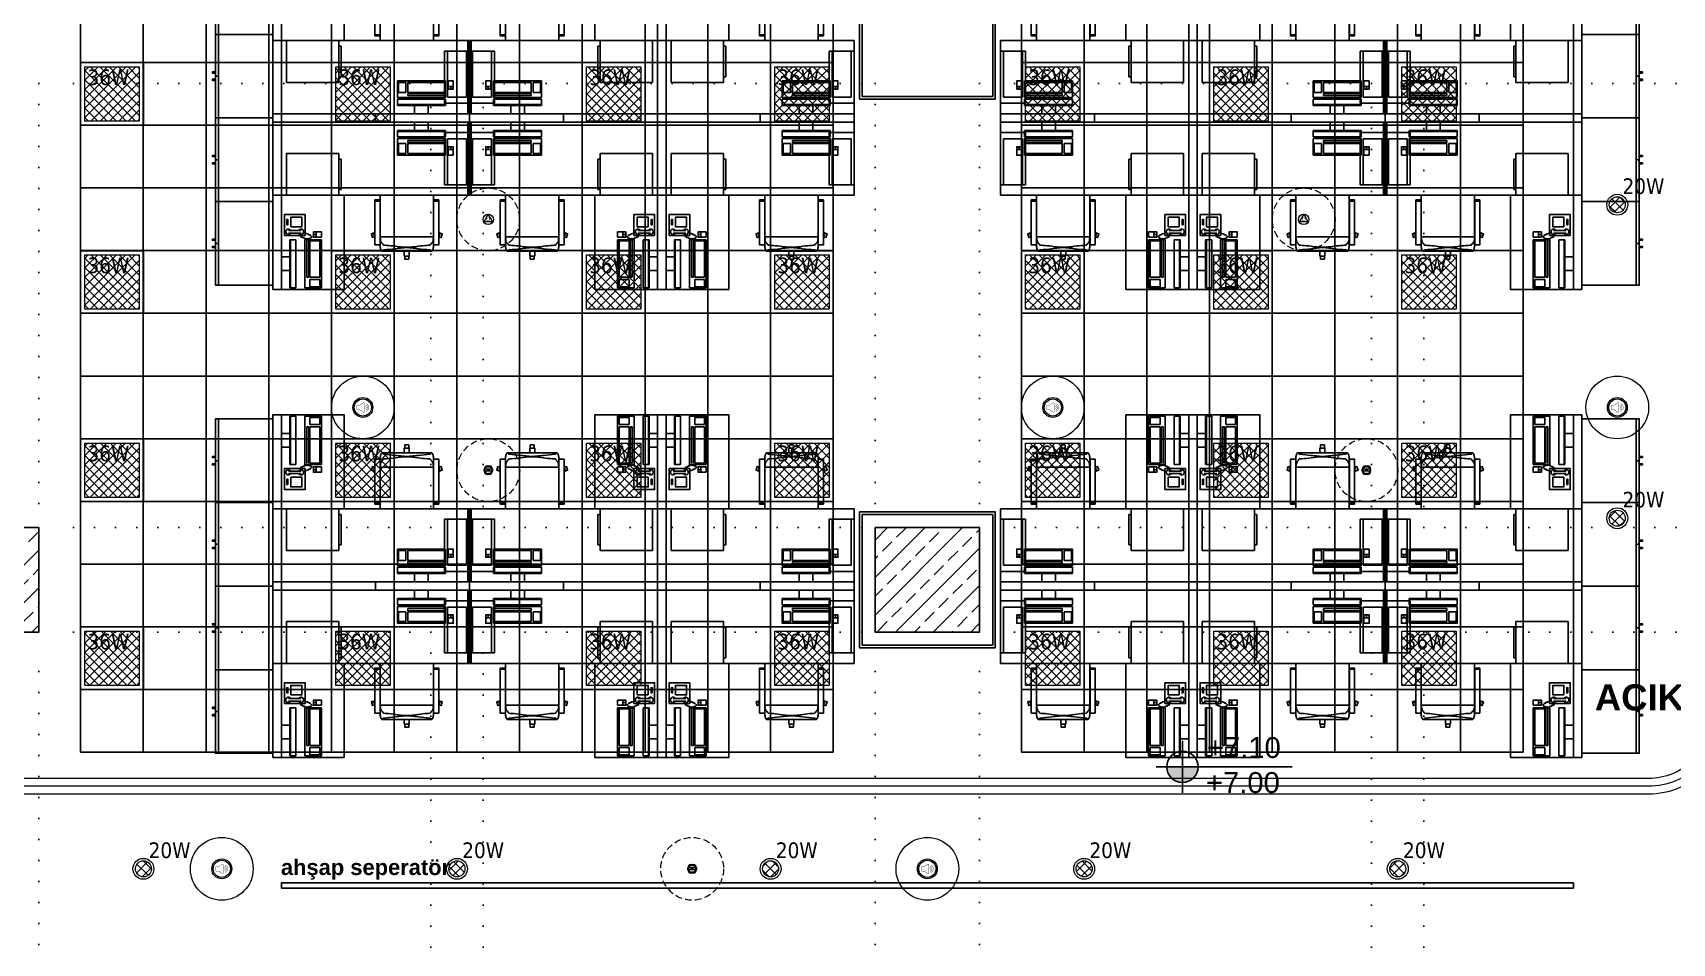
# Model space of a CAD drawing. Header units: centimetres. Extents: x 405564 to 502064, y 46284 to 60634.
# Drawn here: x 463044 to 464612, y 54735 to 55606 of the extents above; entities that cross this region are included whole.
import ezdxf
from ezdxf.enums import TextEntityAlignment as Align

# ---------------------------------------------------------------- set-up
doc = ezdxf.new("R2010")
doc.units = ezdxf.units.CM
for name, pattern in [('ACAD_ISO07W100', [3, 0, -3]), ('DOT', [0.25, 0, -0.25]), ('HIDDEN', [9.525, 6.35, -3.175])]:
    doc.linetypes.add(name, pattern=pattern)
doc.layers.get('0').update_dxf_attribs({"color": 8, "lineweight": 9})
for name, color, linetype in [('0-KRCN-ASMATAVAN-130426', 8, 'Continuous'), ('AS_DOS_TERAS_UST', 8, 'ACAD_ISO07W100'), ('AS_DUV_ALCIPAN_YANGINA-SUYA DAYANIMLI', 8, 'Continuous'), ('AS_SMB_KOT', 8, 'Continuous'), ('AS_TA_BETONARME', 5, 'Continuous'), ('AS_TA_TARAMA', 8, 'Continuous'), ('AS_TEFR_AKS', 8, 'Continuous'), ('AS_TEFR_MOB', 8, 'Continuous'), ('AS_YAZI', 8, 'Continuous')]:
    doc.layers.add(name, color=color, linetype=linetype)
doc.layers.add('0-KRCN-AYDINLATMA-130426', color=8, linetype='Continuous', lineweight=9)
doc.layers.add('0-KRCN-MİMARİ-220526', color=8, linetype='Continuous', lineweight=9)
doc.styles.add('2', font='arial.ttf', dxfattribs={"width": 0.9, "height": 200})
doc.styles.add('_yazı-50', font='arial.ttf')
doc.styles.add('Kalin02', font='arialbd.ttf')
doc.styles.add('TAHOMA', font='tahoma.ttf')
pattern_1 = [(225, (17560.68, -7819.299), (17.96051, -17.96051), []), (225, (17542.72, -7819.299), (17.96051, -17.96051), [12.7, -6.35])]

# ---------------------------------------------------------------- blocks, each defined once
blk = doc.blocks.new('ABB 6131-31-24-500')
at = {"layer": '0-KRCN-AYDINLATMA-130426'}
for p, q in [((-4, -1), (-4, 1)), ((3.2, 1), (-3.2, 1)), ((-3.2, -0.8), (-3.2, 0.8)), ((-1, 4), (1, 4)), ((-1, -0.9), (-1, 1)), ((-0.8, 3.2), (0.8, 3.2)), ((1, -0.9), (1, 1)), ((3.2, 0.8), (3.2, -0.8)), ((4, 1), (4, -1)), ((3.2, -0.9), (-3.2, -0.9)), ((1, -4), (-1, -4)), ((0.8, -3.2), (-0.8, -3.2))]:
    blk.add_line(p, q, dxfattribs=at)
at = {"layer": '0-KRCN-AYDINLATMA-130426', "linetype": 'HIDDEN'}
blk.add_circle((0, 0), 30, dxfattribs=at)
at = {"layer": '0-KRCN-AYDINLATMA-130426'}
for centre, radius in [((-0.5, 0), 0.089), ((0, 0), 0.16), ((0.5, 0), 0.089)]:
    blk.add_circle(centre, radius, dxfattribs=at)
for centre, radius, start, end in [((-1, 1), 3.01, 90, 180), ((-0.8, 0.8), 2.41, 90, 180), ((0.8, 0.8), 2.41, 0, 90), ((1, 1), 3.01, 0, 90), ((-1, -1), 3.01, 180, 270), ((-0.8, -0.8), 2.41, 180, 270), ((0.8, -0.8), 2.41, 270, 0), ((1, -1), 3.01, 270, 0)]:
    blk.add_arc(centre, radius, start, end, dxfattribs=at)
blk = doc.blocks.new('AST-OD-OD')
at = {"layer": '0-KRCN-AYDINLATMA-130426'}
for p, q in [((0.3, 5), (-4, -2.5)), ((4.6, -2.5), (0.3, 5)), ((4.6, -2.5), (-4, -2.5))]:
    blk.add_line(p, q, dxfattribs=at)
at = {"layer": '0-KRCN-AYDINLATMA-130426', "linetype": 'HIDDEN'}
blk.add_circle((0.3, 0), 30, dxfattribs=at)
at = {"layer": '0-KRCN-AYDINLATMA-130426'}
blk.add_circle((0.3, 0), 5, dxfattribs=at)
at = {"layer": '0-KRCN-AYDINLATMA-130426', "style": '2'}
blk.add_text('O', height=3.43, dxfattribs=at).set_placement((0.3, 0), align=Align.MIDDLE)
blk = doc.blocks.new('ASMA TAVA TİPİ HOPARLÖR')
at = {"layer": '0-KRCN-AYDINLATMA-130426', "const_width": 0.317}
blk.add_lwpolyline([(0.3, -4.4, 0.598176), (1.3, -3.9), (1.3, 3.9, 0.598176), (0.3, 4.4), (-2.7, 2.4, -0.147433), (-3, 2.3), (-5.1, 2.3, 0.414214), (-5.7, 1.7), (-5.7, -1.7, 0.414214), (-5.1, -2.3), (-3, -2.3, -0.147433), (-2.7, -2.4)], format="xyb", close=True, dxfattribs=at)
for points in [[(2.4, 1.3, -0.601398), (2.4, -1.3)], [(2.8, 2.5, -0.658812), (2.8, -2.5)], [(3.2, 3.7, -0.680488), (3.2, -3.7)]]:
    blk.add_lwpolyline(points, format="xyb", dxfattribs=at)
at = {"layer": '0-KRCN-AYDINLATMA-130426'}
blk.add_circle((0, 0), 30, dxfattribs=at)
at = {"layer": '0-KRCN-AYDINLATMA-130426', "ltscale": 0.1}
for radius in [9.5, 8.23]:
    blk.add_circle((0, 0), radius, dxfattribs=at)
blk = doc.blocks.new('20W SIVA ALTI LED DOWNLIGHT ARMATÜR')
at = {"layer": '0-KRCN-AYDINLATMA-130426'}
h = blk.add_hatch(dxfattribs=at)
h.set_pattern_fill('ANSI37', color=256, scale=2)
h.paths.add_polyline_path([(7.7, 0, 1), (-7.7, 0, 1)])
for radius in [10, 7.66]:
    blk.add_circle((0, 0), radius, dxfattribs=at)
at = {"layer": '0-KRCN-AYDINLATMA-130426', "insert": (5, 10), "char_height": 15, "attachment_point": 7, "style": 'TAHOMA'}
blk.add_mtext_dynamic_manual_height_columns('{\\fTahoma|b0|i0|c162|p34;20W}', width=15, gutter_width=12.5, heights=[0], dxfattribs=at)
blk = doc.blocks.new('36W 60x60 cm  SIVA ALTI LED ARMATÜR')
at = {"layer": '0-KRCN-AYDINLATMA-130426'}
h = blk.add_hatch(dxfattribs=at)
h.set_pattern_fill('ANSI37', color=256, scale=2)
h.paths.add_polyline_path([(-26, 26), (26, 26), (26, -26), (-26, -26)])
for points in [[(-30, 30), (30, 30), (30, -30), (-30, -30)], [(-26, 26), (26, 26), (26, -26), (-26, -26)]]:
    blk.add_lwpolyline(points, close=True, dxfattribs=at)
at = {"layer": '0-KRCN-AYDINLATMA-130426', "insert": (-23.5, 23.5), "char_height": 15, "attachment_point": 1, "style": 'TAHOMA'}
blk.add_mtext_dynamic_manual_height_columns('{\\fTahoma|b0|i0|c162|p34;36W}', width=52.946, gutter_width=1.25, heights=[0], dxfattribs=at)
blk = doc.blocks.new('G$C27E741DA')
at = {"layer": '0-KRCN-AYDINLATMA-130426'}
for points in [[(24905.7, 9803.5), (26525.7, 9803.5, -0.414214), (26600.7, 9728.5), (26600.7, 7818.5, -0.414214), (26525.7, 7743.5), (24905.7, 7743.5, -0.414214), (24830.7, 7818.5), (24830.7, 9728.5, -0.414214)], [(24905.7, 9796), (26525.7, 9796, -0.414214), (26593.2, 9728.5), (26593.2, 7818.5, -0.414214), (26525.7, 7751), (24905.7, 7751, -0.414214), (24838.2, 7818.5), (24838.2, 9728.5, -0.414214)], [(24905.7, 9788.5), (26525.7, 9788.5, -0.414214), (26585.7, 9728.5), (26585.7, 7818.5, -0.414214), (26525.7, 7758.5), (24905.7, 7758.5, -0.414214), (24845.7, 7818.5), (24845.7, 9728.5, -0.414214)]]:
    blk.add_lwpolyline(points, format="xyb", close=True, dxfattribs=at)
for name, p in [('36W 60x60 cm  SIVA ALTI LED ARMATÜR', (25055.7, 8413.5)), ('36W 60x60 cm  SIVA ALTI LED ARMATÜR', (25295.7, 8413.5)), ('36W 60x60 cm  SIVA ALTI LED ARMATÜR', (25535.7, 8413.5)), ('36W 60x60 cm  SIVA ALTI LED ARMATÜR', (25715.7, 8413.5)), ('36W 60x60 cm  SIVA ALTI LED ARMATÜR', (25955.7, 8413.5)), ('36W 60x60 cm  SIVA ALTI LED ARMATÜR', (26135.7, 8413.5)), ('36W 60x60 cm  SIVA ALTI LED ARMATÜR', (26315.7, 8413.5)), ('20W SIVA ALTI LED DOWNLIGHT ARMATÜR', (26495.7, 8307.5)), ('AST-OD-OD', (25415.3, 8293.5)), ('AST-OD-OD', (26195.4, 8293.5)), ('36W 60x60 cm  SIVA ALTI LED ARMATÜR', (25055.7, 8233.5)), ('36W 60x60 cm  SIVA ALTI LED ARMATÜR', (25295.7, 8233.5)), ('36W 60x60 cm  SIVA ALTI LED ARMATÜR', (25535.7, 8233.5)), ('36W 60x60 cm  SIVA ALTI LED ARMATÜR', (25715.7, 8233.5)), ('36W 60x60 cm  SIVA ALTI LED ARMATÜR', (25955.7, 8233.5)), ('36W 60x60 cm  SIVA ALTI LED ARMATÜR', (26135.7, 8233.5)), ('36W 60x60 cm  SIVA ALTI LED ARMATÜR', (26315.7, 8233.5)), ('ASMA TAVA TİPİ HOPARLÖR', (25295.7, 8113.5)), ('ASMA TAVA TİPİ HOPARLÖR', (25955.7, 8113.5)), ('ASMA TAVA TİPİ HOPARLÖR', (26495.7, 8113.5)), ('36W 60x60 cm  SIVA ALTI LED ARMATÜR', (25055.7, 8053.5)), ('36W 60x60 cm  SIVA ALTI LED ARMATÜR', (25295.7, 8053.5)), ('ABB 6131-31-24-500', (25415.7, 8053.5)), ('36W 60x60 cm  SIVA ALTI LED ARMATÜR', (25535.7, 8053.5)), ('36W 60x60 cm  SIVA ALTI LED ARMATÜR', (25715.7, 8053.5)), ('36W 60x60 cm  SIVA ALTI LED ARMATÜR', (25955.7, 8053.5)), ('36W 60x60 cm  SIVA ALTI LED ARMATÜR', (26135.7, 8053.5)), ('ABB 6131-31-24-500', (26255.7, 8053.5)), ('36W 60x60 cm  SIVA ALTI LED ARMATÜR', (26315.7, 8053.5)), ('20W SIVA ALTI LED DOWNLIGHT ARMATÜR', (26495.7, 8007.5)), ('36W 60x60 cm  SIVA ALTI LED ARMATÜR', (25055.7, 7873.5)), ('36W 60x60 cm  SIVA ALTI LED ARMATÜR', (25295.7, 7873.5)), ('36W 60x60 cm  SIVA ALTI LED ARMATÜR', (25535.7, 7873.5)), ('36W 60x60 cm  SIVA ALTI LED ARMATÜR', (25715.7, 7873.5)), ('36W 60x60 cm  SIVA ALTI LED ARMATÜR', (25955.7, 7873.5)), ('36W 60x60 cm  SIVA ALTI LED ARMATÜR', (26135.7, 7873.5)), ('36W 60x60 cm  SIVA ALTI LED ARMATÜR', (26315.7, 7873.5)), ('ASMA TAVA TİPİ HOPARLÖR', (25160.7, 7672)), ('ABB 6131-31-24-500', (25610.7, 7672)), ('ASMA TAVA TİPİ HOPARLÖR', (25835.7, 7672)), ('20W SIVA ALTI LED DOWNLIGHT ARMATÜR', (25085.7, 7672)), ('20W SIVA ALTI LED DOWNLIGHT ARMATÜR', (25385.7, 7672)), ('20W SIVA ALTI LED DOWNLIGHT ARMATÜR', (25685.7, 7672)), ('20W SIVA ALTI LED DOWNLIGHT ARMATÜR', (25985.7, 7672)), ('20W SIVA ALTI LED DOWNLIGHT ARMATÜR', (26285.7, 7672))]:
    blk.add_blockref(name, p, dxfattribs=at)
blk = doc.blocks.new('kot01')
at = {"layer": 'AS_SMB_KOT'}
h = blk.add_hatch(color=8, dxfattribs=at)
edge = h.paths.add_edge_path()
edge.add_arc((0, 0), 0.3, 180, 360)
edge.add_line((0.3, 0), (-0.3, 0))
for p, q in [((0, -0.5), (0, 0.5)), ((-0.5, 0), (2.1, 0))]:
    blk.add_line(p, q, dxfattribs=at)
blk.add_circle((0, 0), 0.3, dxfattribs=at)
at = {"layer": 'AS_SMB_KOT', "style": '_yazı-50'}
for tag, p in [('INCE', (0.434, 0.1)), ('KABA', (0.434, -0.5))]:
    blk.add_attdef(tag, p, '', height=0.4, dxfattribs=at)
blk = doc.blocks.new('SNDLY')
at = {"color": 0, "linetype": 'ByBlock', "ltscale": 25}
for points in [[(8.2, 5.5), (3.3, 5.5), (3.3, 47.5), (8.2, 47.5)], [(59.5, 5.5), (64.4, 5.5), (64.4, 47.5), (59.5, 47.5)]]:
    blk.add_lwpolyline(points, close=True, dxfattribs=at)
for points in [[(33.8, 50.1, -0.048176), (32.1, 50.1, -0.000623), (29.6, 50.4, -0.003131), (22.9, 51.1, 0.007334), (11.9, 52.3, -0.309457), (11, 53, 0.002444), (10.9, 53.4, 0.476314), (10.7, 53.5, 0.375136), (9.5, 53.3, 0.082453), (9.2, 52.7, 0.046929), (8.7, 51.2, 0.002381), (8.4, 49.6, 0.007794), (8.3, 48.5), (8.3, 40.4, -0.011445), (8.8, 43.4, -0.082784), (9.6, 45.4, -0.150147), (10.8, 46.4, 0.242317), (10.9, 46.6, -0.036292), (11, 46.9, -0.114957), (11.3, 47.4, -0.16132), (11.9, 47.7, -0.020506), (14.4, 47.9, 0.024793), (22.9, 48.8, -0.030903), (33.8, 49.8, -1.030607)], [(33.8, 50.1, 0.048176), (35.6, 50.1, 0.000623), (38.1, 50.4, 0.003131), (44.8, 51.1, -0.007334), (55.8, 52.3, 0.309457), (56.7, 53, -0.002444), (56.8, 53.4, -0.476314), (57, 53.5, -0.375136), (58.2, 53.3, -0.082453), (58.5, 52.7, -0.046929), (59, 51.2, -0.002381), (59.3, 49.6, -0.007794), (59.4, 48.5), (59.4, 40.4, 0.011445), (58.9, 43.4, 0.082784), (58.1, 45.4, 0.150147), (56.9, 46.4, -0.242317), (56.8, 46.6, 0.036292), (56.7, 46.9, 0.114957), (56.4, 47.4, 0.16132), (55.8, 47.7, 0.020506), (53.3, 47.9, -0.024793), (44.8, 48.8, 0.030903), (33.8, 49.8, 1.030607)]]:
    blk.add_lwpolyline(points, format="xyb", dxfattribs=at)
for points in [[(10.2, 53.6), (33.8, 53.6)], [(36.2, 53.6), (36.2, 58.1), (31.4, 58.1), (31.4, 53.6)], [(32, 58.1), (32, 61.1), (35.7, 61.1), (35.7, 58.1)], [(57.5, 53.6), (33.8, 53.6)], [(3.3, 39.7), (1.1, 40.4), (-0.1, 36.8), (3.3, 35.7)], [(3.1, 39.7), (2, 36.1)], [(3.3, 39.5), (2.1, 36.1)], [(8.3, 40.4), (8.3, 0), (33.8, 0)], [(8.3, 39.8), (33.8, 39.8)], [(59.4, 40.4), (59.4, 0), (33.8, 0)], [(59.4, 39.8), (33.8, 39.8)], [(64.4, 39.7), (66.6, 40.4), (67.8, 36.8), (64.4, 35.7)], [(64.4, 39.5), (65.5, 36.1)], [(64.5, 39.7), (65.7, 36.1)], [(3.3, 5.5), (3.3, 4.5), (8.2, 4.5), (8.2, 5.5)], [(64.4, 5.5), (64.4, 4.5), (59.5, 4.5), (59.5, 5.5)]]:
    blk.add_lwpolyline(points, dxfattribs=at)
blk = doc.blocks.new('ÇM180160')
at = {"color": 251, "linetype": 'ByBlock', "ltscale": 25, "true_color": 0x636466}
for p, q in [((-22.4, 158.5), (-38.4, 158.5)), ((-38.4, 158.5), (-38.4, 112.5)), ((-36.9, 157.5), (-36.9, 150.5)), ((-27.4, 157.5), (-36.9, 157.5)), ((-27.4, 150.5), (-27.4, 157.5)), ((-22.4, 158.5), (-22.4, 112.5)), ((-14, 158.5), (-8, 158.5)), ((-14, 112.5), (-14, 158.5)), ((-8.9, 158.5), (-8.9, 112.5)), ((-8, 112.5), (-8, 158.5)), ((-8, 158.5), (-8, 112.5)), ((-36.9, 150.5), (-27.4, 150.5)), ((-27.4, 148.5), (-36.9, 148.5)), ((-36.9, 148.5), (-36.9, 113.5)), ((-27.4, 113.5), (-27.4, 148.5)), ((-24.4, 148.5), (-26.4, 148.5)), ((-26.4, 148.5), (-26.4, 113.5)), ((-24.4, 113.5), (-24.4, 148.5)), ((-38.4, 112.5), (-22.4, 112.5)), ((-36.9, 113.5), (-27.4, 113.5)), ((-33.2, 105), (-33.2, 110)), ((-28.7, 108.9), (-29.2, 110.4)), ((-28, 110.1), (-28.5, 111.5)), ((-27, 110.6), (-27.5, 112)), ((-26.1, 111.1), (-26.5, 112.5)), ((-25.1, 111.1), (-25.6, 112.5)), ((-24.1, 111.1), (-24.6, 112.5)), ((-23.1, 111.1), (-23.6, 112.5)), ((-22.2, 110.6), (-22.6, 112)), ((-21.2, 110.1), (-21.7, 111.5)), ((-20.2, 109.6), (-20.7, 111.1)), ((-19.2, 109.1), (-19.7, 110.6)), ((-18.3, 108.6), (-18.7, 110.1)), ((-8, 112.5), (-14, 112.5)), ((-30.6, 107.4), (-33.2, 107.4)), ((-27.5, 107.6), (-28, 109.1)), ((-26.5, 107.2), (-27, 108.6)), ((-25.6, 106.7), (-26.1, 108.1)), ((-24.6, 106.2), (-25.1, 107.6)), ((-21.3, 105.8), (-24.1, 106.7)), ((-6.8, 106.1), (-18.9, 106.1)), ((-6.8, 103.7), (-18.9, 103.7)), ((-17.7, 97.8), (-17.7, 97.8)), ((-17.7, 95.5), (-17.7, 95.5)), ((-15.5, 97.8), (-15.5, 97.8)), ((-15.5, 95.5), (-15.5, 95.5)), ((-13.2, 97.8), (-13.2, 97.8)), ((-13.2, 95.5), (-13.2, 95.5)), ((-10.9, 97.8), (-10.9, 97.8)), ((-10.9, 95.5), (-10.9, 95.5)), ((-17.7, 93.3), (-17.7, 93.3)), ((-15.5, 93.3), (-15.5, 93.3)), ((-13.2, 93.3), (-13.2, 93.3)), ((-10.9, 93.3), (-10.9, 93.3)), ((-157, 31.5), (-157, 15.5)), ((-111, 31.5), (-157, 31.5)), ((-111, 15.5), (-111, 31.5)), ((-164.5, 26.2), (-159.5, 26.2)), ((-162.1, 23.6), (-162.1, 26.2)), ((-156, 30), (-156, 20.5)), ((-121, 30), (-156, 30)), ((-156, 20.5), (-121, 20.5)), ((-121, 19.5), (-156, 19.5)), ((-156, 17.5), (-121, 17.5)), ((-121, 20.5), (-121, 30)), ((-121, 17.5), (-121, 19.5)), ((-112, 30), (-119, 30)), ((-119, 30), (-119, 20.5)), ((-119, 20.5), (-112, 20.5)), ((-112, 20.5), (-112, 30)), ((-111, 15.5), (-157, 15.5)), ((-157, 8), (-157, 14)), ((-157, 14), (-111, 14)), ((-111, 8.9), (-157, 8.9)), ((-157, 8), (-111, 8)), ((-111, 8), (-157, 8)), ((-111, 14), (-111, 8))]:
    blk.add_line(p, q, dxfattribs=at)
at = {"color": 0, "linetype": 'ByBlock', "ltscale": 25}
for points in [[(-60, 70), (0, 70), (0, 160), (-60, 160)], [(-180, 70), (0, 70), (0, 0), (-180, 0)]]:
    blk.add_lwpolyline(points, close=True, dxfattribs=at)
at = {"color": 251, "linetype": 'ByBlock', "ltscale": 25, "true_color": 0x636466}
for points in [[(-8, 129), (0, 129), (0, 142), (-8, 142)], [(-38.4, 110), (-38.4, 105), (-30.6, 105), (-30.6, 110)], [(-2.9, 108.4), (-22.7, 108.4), (-22.7, 88.4), (-2.9, 88.4)], [(-9, 100.1), (-19.6, 100.1), (-19.6, 91), (-9, 91)], [(-5.2, 98.2), (-6.3, 98.2), (-6.3, 93.3), (-5.2, 93.3)], [(-159.5, 31.5), (-164.5, 31.5), (-164.5, 23.6), (-159.5, 23.6)], [(-140.5, 8), (-140.5, 0), (-127.5, 0), (-127.5, 8)]]:
    blk.add_lwpolyline(points, close=True, dxfattribs=at)
at = {"linetype": 'HIDDEN', "ltscale": 25}
for points in [[(-55, 64.6), (-57.1, 64.6), (-57.1, 35.4), (-55, 35.4)], [(-55, 70), (-5, 70), (-5, 30), (-55, 30), (-55, 70)]]:
    blk.add_lwpolyline(points, dxfattribs=at)
blk.add_lwpolyline([(-156, 60), (-180, 60), (-180, 10), (-156, 10)], close=True, dxfattribs=at)
at = {"color": 251, "linetype": 'HIDDEN', "ltscale": 25, "true_color": 0x636466}
blk.add_lwpolyline([(-177, 60), (-159, 60), (-159, 16), (-177, 16)], close=True, dxfattribs=at)
at = {"color": 251, "linetype": 'ByBlock', "ltscale": 25, "true_color": 0x636466}
for centre, start, end in [((-18.9, 104.9), 28.4915, 331.5085), ((-6.8, 104.9), 208.4915, 151.5085)]:
    blk.add_arc(centre, 2.55, start, end, dxfattribs=at)
at = {"color": 0, "linetype": 'ByBlock', "ltscale": 25, "xscale": -1}
blk.add_blockref('SNDLY', (-86.2, 70), dxfattribs=at)
blk = doc.blocks.new('*U359')
for points in [[(178.5, 0), (178.5, 70), (181.5, 70), (181.5, 0)], [(178.5, -8), (178.5, -78), (181.5, -78), (181.5, -8)]]:
    blk.add_lwpolyline(points, close=True)
at = {"layer": 'AS_TEFR_AKS'}
for points in [[(-8, 70), (0, 70), (0, 160), (-8, 160)], [(360, 70), (368, 70), (368, 160), (360, 160)], [(-8, 0), (0, 0), (0, 70), (-8, 70)], [(360, 0), (368, 0), (368, 70), (360, 70)], [(-98, -8), (-188, -8), (-188, 0), (-98, 0)], [(-8, -8), (-98, -8), (-98, 0), (-8, 0)], [(0, 0), (-8, 0), (-8, -8), (0, -8)], [(0, -8), (90, -8), (90, 0), (0, 0)], [(90, -8), (180, -8), (180, 0), (90, 0)], [(270, -8), (180, -8), (180, 0), (270, 0)], [(360, -8), (270, -8), (270, 0), (360, 0)], [(368, 0), (360, 0), (360, -8), (368, -8)], [(-8, -8), (0, -8), (0, -78), (-8, -78)], [(360, -8), (368, -8), (368, -78), (360, -78)], [(-8, -78), (0, -78), (0, -168), (-8, -168)], [(360, -78), (368, -78), (368, -168), (360, -168)]]:
    blk.add_lwpolyline(points, close=True, dxfattribs=at)
for p in [(-8, 0), (360, 0)]:
    blk.add_blockref('ÇM180160', p)
at = {"xscale": -1}
blk.add_blockref('ÇM180160', (0, 0), dxfattribs=at)
at = {"xscale": -1, "rotation": 180}
for p in [(-8, -8), (360, -8)]:
    blk.add_blockref('ÇM180160', p, dxfattribs=at)
at = {"rotation": 180}
blk.add_blockref('ÇM180160', (0, -8), dxfattribs=at)
blk = doc.blocks.new('AS_OFİS DOLAP')
at = {"color": 0}
for points in [[(40, 0), (40, -55), (-40, -55), (-40, 0)], [(3, -55), (3, -58), (4, -58), (4, -55)]]:
    blk.add_lwpolyline(points, close=True, dxfattribs=at)
for points in [[(40, -52), (-40, -52)], [(-3, -55), (-3, -58), (-4, -58), (-4, -55)], [(0, -52), (0, -55)]]:
    blk.add_lwpolyline(points, dxfattribs=at)
blk = doc.blocks.new('A$C6A10300A')
at = {"layer": 'AS_TA_TARAMA'}
h = blk.add_hatch(dxfattribs=at)
h.set_pattern_fill('ANSI33', color=256, scale=4, angle=180)
h.set_pattern_definition(pattern_1)
h.paths.add_polyline_path([(24885.68, -5501.45), (24985.68, -5501.45), (24985.68, -5601.45), (24885.68, -5601.45)])
h = blk.add_hatch(dxfattribs=at)
h.set_pattern_fill('ANSI33', color=256, scale=4, angle=180)
h.set_pattern_definition(pattern_1)
h.paths.add_polyline_path([(25785.68, -5501.45), (25885.68, -5501.45), (25885.68, -5601.45), (25785.68, -5601.45)])
at = {"layer": 'AS_DOS_TERAS_UST', "linetype": 'DOT', "ltscale": 80}
for p, q in [((25360.68, -5076.45), (24985.68, -5076.45)), ((24985.68, -5076.45), (24985.68, -5501.45)), ((25360.68, -5501.45), (25360.68, -5076.45)), ((25410.68, -5076.45), (25785.68, -5076.45)), ((25410.68, -5501.45), (25410.68, -5076.45)), ((25785.68, -5076.45), (25785.68, -5501.45)), ((26260.68, -5076.45), (25885.68, -5076.45)), ((25885.68, -5076.45), (25885.68, -5501.45)), ((26260.68, -5501.45), (26260.68, -5076.45)), ((26310.68, -5076.45), (26685.68, -5076.45)), ((26310.68, -5501.45), (26310.68, -5076.45)), ((25360.68, -5501.45), (24985.68, -5501.45)), ((25410.68, -5501.45), (25785.68, -5501.45)), ((26260.68, -5501.45), (25885.68, -5501.45)), ((26310.68, -5501.45), (26685.68, -5501.45)), ((25360.68, -5601.45), (24985.68, -5601.45)), ((24985.68, -6101.45), (24985.68, -5601.45)), ((25360.68, -5601.45), (25360.68, -6101.45)), ((25410.68, -5601.45), (25785.68, -5601.45)), ((25410.68, -5601.45), (25410.68, -6101.45)), ((25785.68, -6101.45), (25785.68, -5601.45)), ((26260.68, -5601.45), (25885.68, -5601.45)), ((25885.68, -6101.45), (25885.68, -5601.45)), ((26260.68, -5601.45), (26260.68, -6101.45)), ((26310.68, -5601.45), (26685.68, -5601.45)), ((26310.68, -5601.45), (26310.68, -6101.45))]:
    blk.add_line(p, q, dxfattribs=at)
at = {"layer": 'AS_DUV_ALCIPAN_YANGINA-SUYA DAYANIMLI'}
for points in [[(25770.68, -5091.45), (25770.68, -5011.45), (25900.68, -5011.45), (25900.68, -5091.45)], [(25773.18, -5088.95), (25773.18, -5013.95), (25898.18, -5013.95), (25898.18, -5088.95)], [(25770.68, -5486.45), (25900.68, -5486.45), (25900.68, -5616.45), (25770.68, -5616.45)], [(25773.18, -5488.95), (25898.18, -5488.95), (25898.18, -5613.95), (25773.18, -5613.95)]]:
    blk.add_lwpolyline(points, close=True, dxfattribs=at)
at = {"layer": 'AS_TA_BETONARME'}
for points in [[(24885.68, -5501.45), (24985.68, -5501.45), (24985.68, -5601.45), (24885.68, -5601.45)], [(25785.68, -5501.45), (25885.68, -5501.45), (25885.68, -5601.45), (25785.68, -5601.45)]]:
    blk.add_lwpolyline(points, close=True, dxfattribs=at)
at = {"layer": 'AS_TEFR_MOB'}
blk.add_lwpolyline([(25217.68, -5846.45), (26453.68, -5846.45), (26453.68, -5841.45), (25217.68, -5841.45)], close=True, dxfattribs=at)
at = {"layer": 'AS_SMB_KOT'}
ref = blk.add_blockref('kot01', (26079.66, -5730.43), dxfattribs=dict(at, xscale=50, yscale=50, zscale=50))
ref.add_attrib('INCE', '+7.10', dxfattribs={"layer": '0', "color": 1, "height": 20, "style": '_yazı-50'}).set_placement((26103.11, -5727.93), align=Align.BOTTOM_LEFT)
ref.add_attrib('KABA', '+7.00', (26102.2, -5755.43), dxfattribs={"layer": '0', "height": 20, "style": '_yazı-50'})
at = {"layer": 'AS_TEFR_MOB', "xscale": -1, "rotation": 270}
for p in [(25209.68, -4989.45), (25209.68, -5069.45), (25209.68, -5149.45), (25209.68, -5229.45), (25209.68, -5437.45), (25209.68, -5517.45), (25209.68, -5597.45), (25209.68, -5677.45)]:
    blk.add_blockref('AS_OFİS DOLAP', p, dxfattribs=at)
at = {"layer": 'AS_TEFR_MOB', "xscale": -1}
for p in [(25577.68, -5105.45), (25577.68, -5553.45)]:
    blk.add_blockref('*U359', p, dxfattribs=at)
at = {"layer": 'AS_TEFR_MOB'}
for p in [(26093.68, -5105.45), (26093.68, -5553.45)]:
    blk.add_blockref('*U359', p, dxfattribs=at)
at = {"layer": 'AS_TEFR_MOB', "rotation": 90.00000000000001}
for p in [(26461.68, -4989.45), (26461.68, -5069.45), (26461.68, -5149.45), (26461.68, -5229.45), (26461.68, -5437.45), (26461.68, -5517.45), (26461.68, -5597.45), (26461.68, -5677.45)]:
    blk.add_blockref('AS_OFİS DOLAP', p, dxfattribs=at)
at = {"layer": 'AS_YAZI', "style": 'Kalin02'}
blk.add_text('ahşap seperatör', height=15, dxfattribs=at).set_placement((25298.21, -5826.45), align=Align.MIDDLE_CENTER)
at = {"layer": 'AS_YAZI', "insert": (26685.68, -5651.45), "char_height": 25, "attachment_point": 3, "style": 'Kalin02'}
blk.add_mtext_dynamic_manual_height_columns('ACIK OFIS A\\P48 KISI', width=517.0646, gutter_width=375, heights=[194.58], dxfattribs=at)

msp = doc.modelspace()

# ---------------------------------------------------------------- linework, layer by layer
at = {"layer": '0-KRCN-ASMATAVAN-130426'}
for p, q in [((463089.7, 56897.6), (463089.7, 54917.6)), ((463089.7, 54917.6), (463089.7, 56897.6)), ((463149.7, 54917.6), (463149.7, 56897.6)), ((463209.7, 54917.6), (463209.7, 56897.6)), ((463269.7, 54917.6), (463269.7, 56897.6)), ((463329.7, 54917.6), (463329.7, 56897.6)), ((463389.7, 54917.6), (463389.7, 56897.6)), ((463449.7, 54917.6), (463449.7, 56897.6)), ((463509.7, 54917.6), (463509.7, 56897.6)), ((463569.7, 54917.6), (463569.7, 56897.6)), ((463629.7, 54917.6), (463629.7, 56897.6)), ((463689.7, 54917.6), (463689.7, 56897.6)), ((463749.7, 54917.6), (463749.7, 56897.6)), ((463809.7, 54917.6), (463809.7, 56897.6)), ((463809.7, 56897.6), (463809.7, 54917.6)), ((463989.7, 54917.6), (463989.7, 56897.6)), ((463989.7, 54917.6), (463989.7, 56897.6)), ((464049.7, 54917.6), (464049.7, 56897.6)), ((464109.7, 54917.6), (464109.7, 56897.6)), ((464169.7, 54917.6), (464169.7, 56897.6)), ((464229.7, 54917.6), (464229.7, 56897.6)), ((464289.7, 54917.6), (464289.7, 56897.6)), ((464349.7, 54917.6), (464349.7, 56897.6)), ((464409.7, 54917.6), (464409.7, 56897.6)), ((464469.7, 56897.6), (464469.7, 54917.6)), ((464469.7, 56897.6), (464469.7, 54917.6)), ((463089.7, 55577.6), (463809.7, 55577.6)), ((463989.7, 55577.6), (464469.7, 55577.6)), ((463089.7, 55517.6), (463809.7, 55517.6)), ((463989.7, 55517.6), (464469.7, 55517.6)), ((463089.7, 55457.6), (463809.7, 55457.6)), ((463989.7, 55457.6), (464469.7, 55457.6)), ((463089.7, 55397.6), (463809.7, 55397.6)), ((463989.7, 55397.6), (464469.7, 55397.6)), ((463089.7, 55337.6), (463809.7, 55337.6)), ((463989.7, 55337.6), (464469.7, 55337.6)), ((463089.7, 55277.6), (463809.7, 55277.6)), ((463989.7, 55277.6), (464469.7, 55277.6)), ((463089.7, 55217.6), (463809.7, 55217.6)), ((463989.7, 55217.6), (464469.7, 55217.6)), ((463089.7, 55157.6), (463809.7, 55157.6)), ((463989.7, 55157.6), (464469.7, 55157.6)), ((463089.7, 55097.6), (463809.7, 55097.6)), ((463989.7, 55097.6), (464469.7, 55097.6)), ((463089.7, 55037.6), (463809.7, 55037.6)), ((463989.7, 55037.6), (464469.7, 55037.6)), ((463089.7, 54977.6), (463809.7, 54977.6)), ((463989.7, 54977.6), (464469.7, 54977.6)), ((463089.7, 54917.6), (463809.7, 54917.6)), ((463809.7, 54917.6), (463089.7, 54917.6)), ((464469.7, 54917.6), (463989.7, 54917.6)), ((464469.7, 54917.6), (463989.7, 54917.6))]:
    msp.add_line(p, q, dxfattribs=at)

# ---------------------------------------------------------------- block references
at = {"layer": '0-KRCN-AYDINLATMA-130426'}
msp.add_blockref('G$C27E741DA', (438064.1, 47134), dxfattribs=at)

# ---------------------------------------------------------------- next in the draw order: block references
at = {"layer": '0-KRCN-MİMARİ-220526'}
msp.add_blockref('A$C6A10300A', (438064.1, 60634), dxfattribs=at)

doc.saveas('drawing.dxf')
